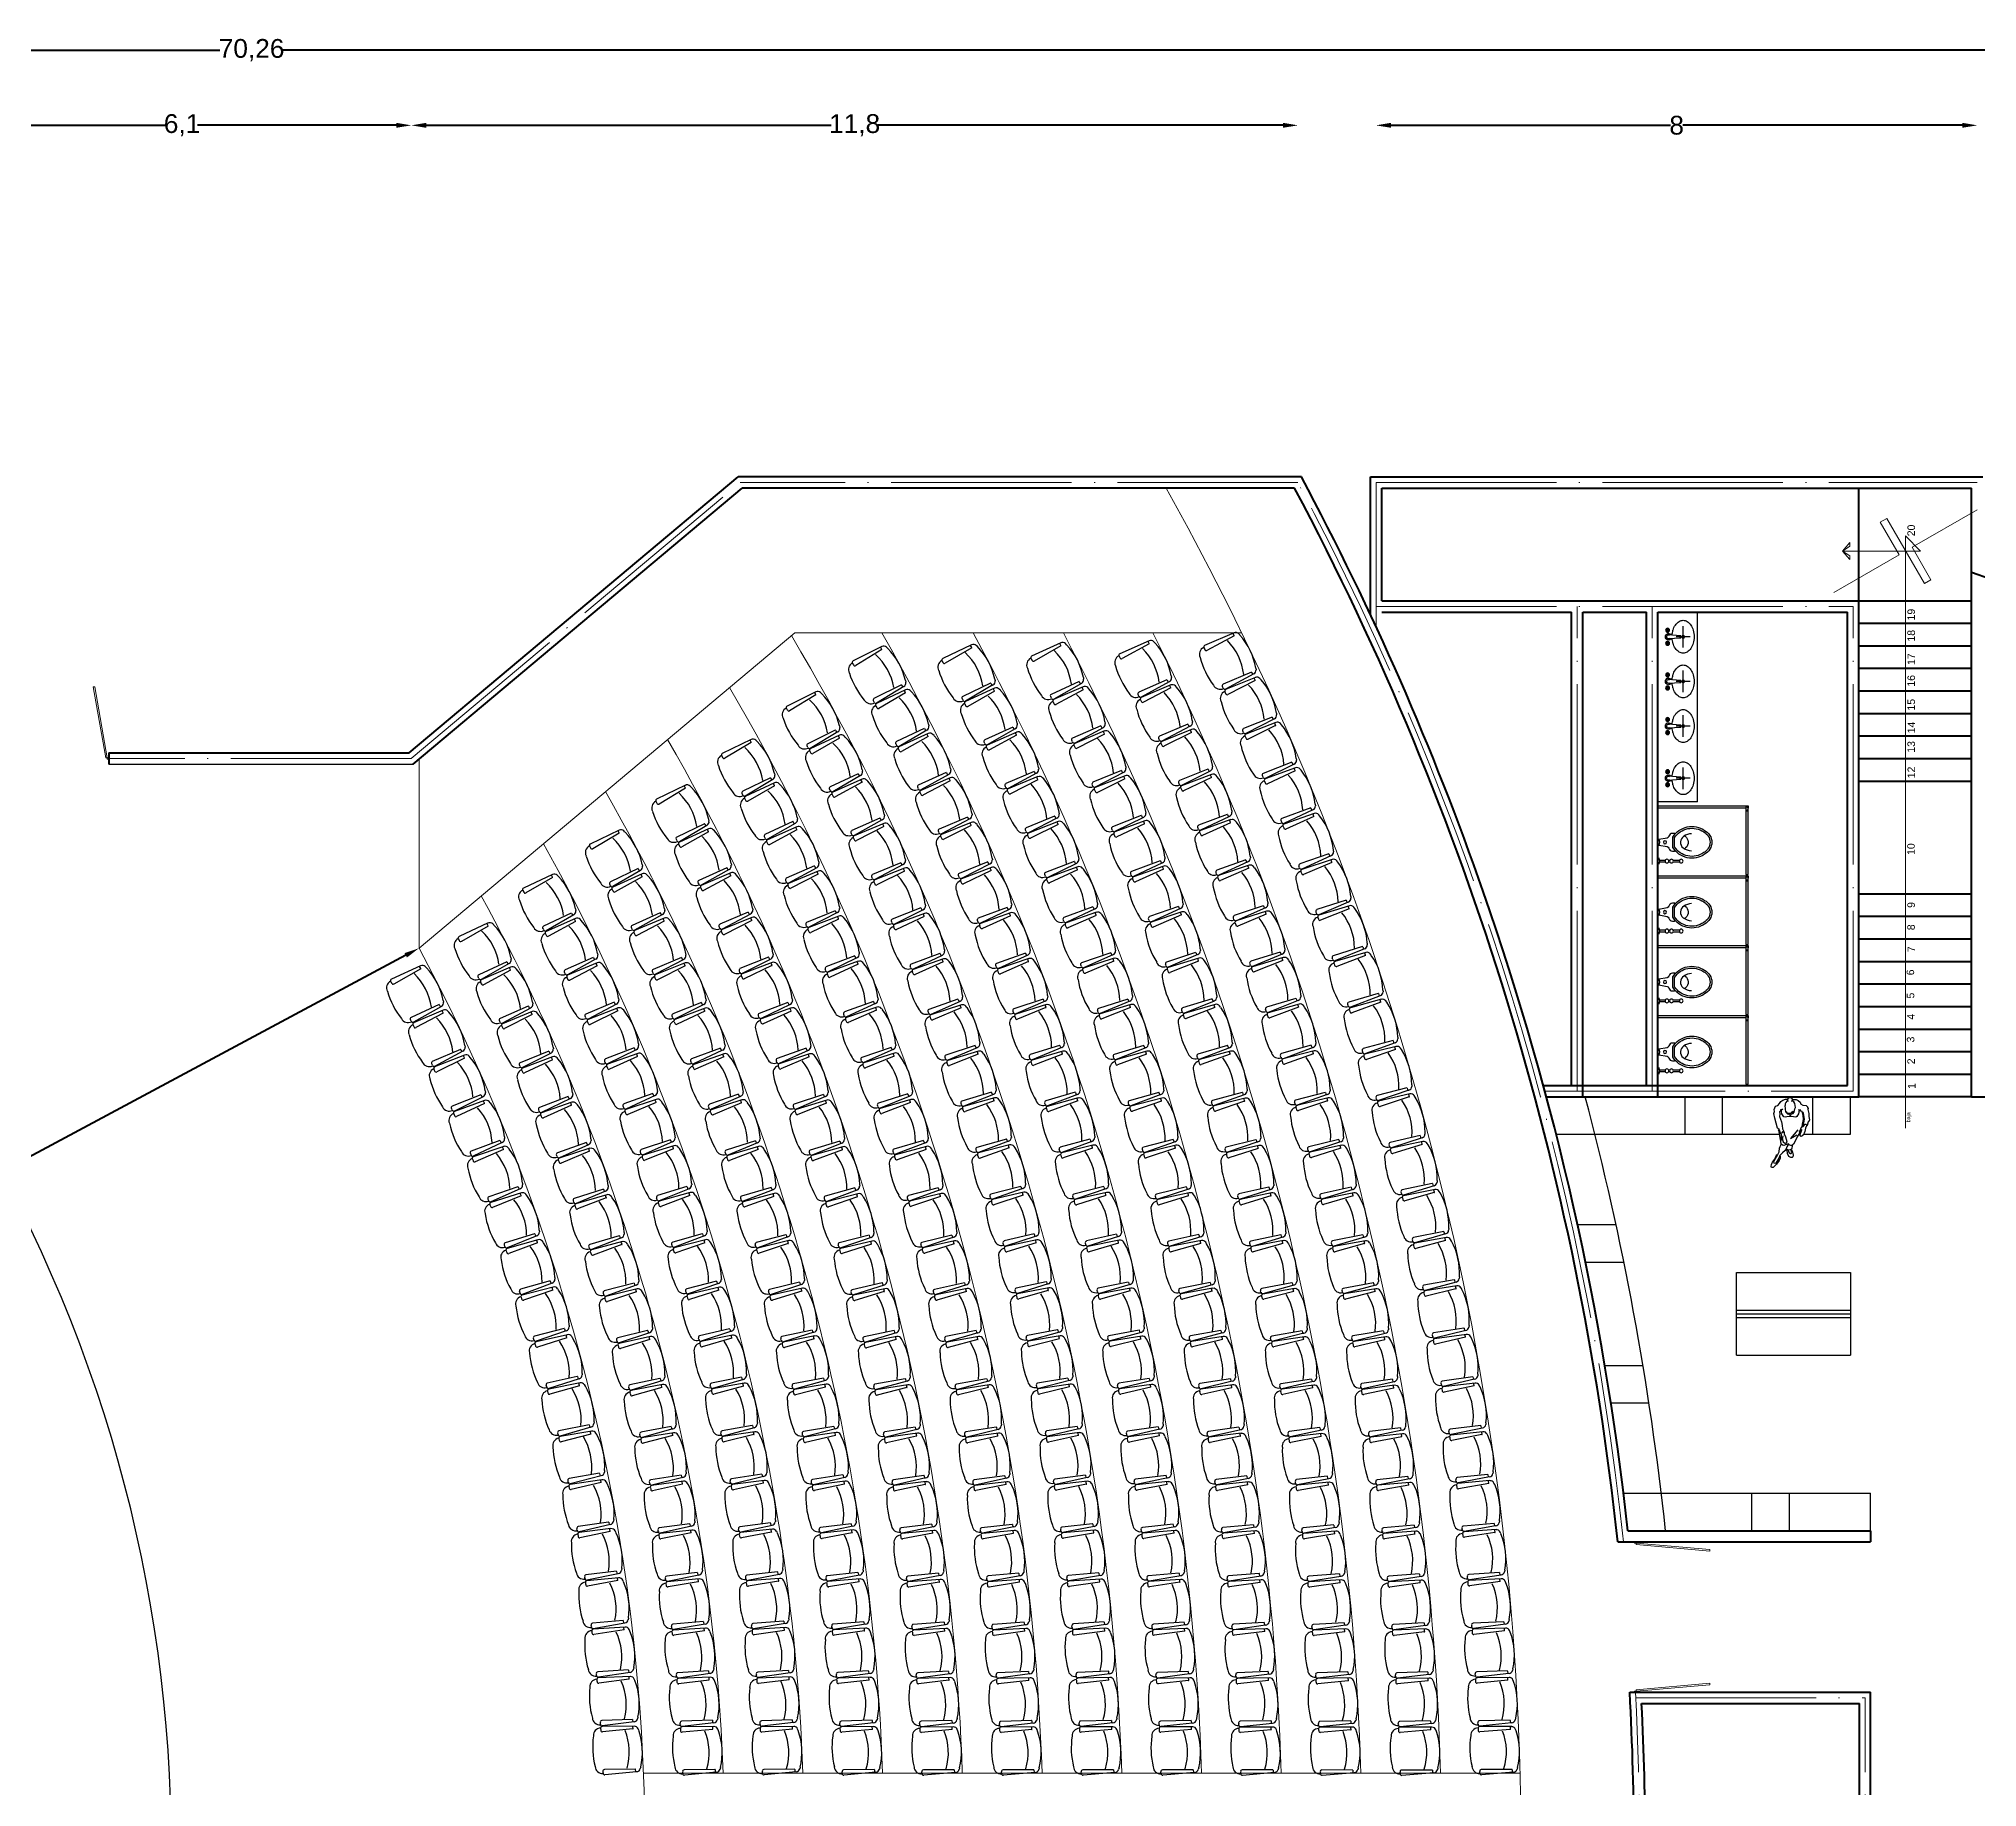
# Model space of a CAD drawing. Header units: millimetres. Extents: x 56 to 645, y 38 to 413.
# Drawn here: x 341 to 537, y 236.1 to 412.8 of the extents above; entities that cross this region are included whole.
import ezdxf

# ---------------------------------------------------------------- set-up
doc = ezdxf.new("R2010")
doc.units = ezdxf.units.MM
doc.linetypes.add('ACAD_ISO04W100', pattern=[30, 24, -3, 0, -3])
for name, color, linetype, lineweight in [('canceleria', 3, 'Continuous', 15), ('cotas', 2, 'Continuous', 5), ('ejes', 1, 'ACAD_ISO04W100', 5), ('muros', 5, 'Continuous', 50), ('piso', 5, 'Continuous', 30), ('ventanas', 4, 'Continuous', 5)]:
    doc.layers.add(name, color=color, linetype=linetype, lineweight=lineweight)
doc.layers.add('muebles', color=6, linetype='Continuous')
doc.styles.get("Standard").update_dxf_attribs({"font": 'arial.ttf'})
doc.dimstyles.new('ISO-25', dxfattribs={"dimtxt": 2.5, "dimasz": 2.5, "dimexe": 1.25, "dimexo": 0.625, "dimtad": 1, "dimtxsty": 'Standard', "dimcen": 2.5, "dimadec": 0, "dimazin": 0, "dimtfac": 1, "dimtmove": 0, "dimatfit": 3, "dimfxl": 1, "dimarcsym": 0})

# ---------------------------------------------------------------- blocks, each defined once
blk = doc.blocks.new('silla audi')
at = {"layer": 'muebles'}
for p, q in [((-0.073, 0.55), (-0.066, 0.571)), ((-0.016, 0.609), (0.411, 0.626)), ((0.001, 0.575), (0.001, 0.606)), ((0.002, 0.573), (0.411, 0.555)), ((0.432, 0.601), (0.432, 0.58)), ((-0.073, 0.061), (-0.067, 0.04)), ((-0.016, 0.002), (0.41, -0.017)), ((0, 0.036), (0, 0)), ((0.001, 0.038), (0.41, 0.055)), ((0.431, 0.009), (0.431, 0.029))]:
    blk.add_line(p, q, dxfattribs=at)
at = {"layer": 'muebles', "extrusion": (0, 0, -1)}
for centre, major_axis, start_param, end_param in [((0.844, 0.304), (-0.952, 0.001), 6.012219, 6.554151), ((-0.013, 0.556), (-0.055, 0.0001), 0.286582, 1.526458), ((0.002, 0.575), (-0.00137, 0), 4.756727, 6.283185), ((0.893, 0.304), (-0.827, 0.001), 5.961717, 6.604653), ((0.411, 0.606), (-0.0211, 0), 1.538871, 3.394933), ((0.411, 0.575), (-0.0211, 0), 2.888252, 4.744314), ((0.431, 0.511), (-0.102, 0), 1.583289, 3.147778), ((-0.601, 0.306), (-1.153, 0.002), 2.954833, 3.328352), ((-0.014, 0.055), (-0.055, 0.0001), 4.756727, 5.996604), ((0.001, 0.036), (-0.00137, 0), 0, 1.526458), ((0.411, 0.034), (-0.0211, 0), 1.538871, 3.394933), ((0.41, 0.004), (-0.0211, 0), 2.888252, 4.744314), ((0.43, 0.099), (-0.102, 0), 3.135407, 4.699897)]:
    blk.add_ellipse(centre, major_axis=major_axis, ratio=0.958333, start_param=start_param, end_param=end_param, dxfattribs=at)
blk = doc.blocks.new('*D102')
at = {"layer": 'cotas', "color": 0, "lineweight": -2}
for p, q in [((1434.888, 830.595), (1424.276, 824.909)), ((1412.709, 818.713), (1423.321, 824.398))]:
    blk.add_line(p, q, dxfattribs=at)
at = {"layer": 'cotas', "color": 0}
blk.add_solid([(1434.872, 830.624), (1434.903, 830.565), (1435.064, 830.689)], dxfattribs=at)
at = {"layer": 'Defpoints', "color": 0}
for p in [(1435.064, 830.689), (1412.709, 818.713)]:
    blk.add_point(p, dxfattribs=at)
at = {"layer": 'cotas', "color": 0, "insert": (1423.798, 824.654), "char_height": 0.25, "attachment_point": 5, "rotation": 28.1789}
blk.add_mtext('R25,36', dxfattribs=at)
blk = doc.blocks.new('wc')
at = {"layer": 'muebles'}
for points in [[(0.016, 0.067), (0.198, 0.067, 0.428763), (0.317, 0.634, 0.605257), (-0.103, 0.634, 0.43184)], [(-0.165, -0.197), (-0.165, -0.184, 0.257907), (-0.29, -0.184), (-0.29, -0.197)], [(0.17, -0.197), (0.17, -0.184, 0.257907), (0.044, -0.184), (0.044, -0.197)]]:
    blk.add_lwpolyline(points, format="xyb", close=True, dxfattribs=at)
for points in [[(0.025, 0.099), (0.189, 0.099, 0.423126), (0.29, 0.617, 0.6118), (-0.076, 0.617, 0.426298), (0.025, 0.099)], [(0.259, 0.398, -0.128695), (0.214, 0.262, -0.502468), (0.007, 0.252, -0.138816), (-0.045, 0.398, -0.138816)], [(0.057, -0.178), (0.031, -0.031, 0.291817), (0, 0, -0.351947), (-0.051, 0.063), (-0.051, 0.098), (-0.037, 0.106)], [(0.221, 0.274, 0.012217), (0.214, 0.286, 0.502468), (0.007, 0.296, 0.023025), (-0.007, 0.274, 0.023025)], [(0.255, 0.11), (0.265, 0.105), (0.265, 0.063, -0.351947), (0.214, 0, 0.291817), (0.183, -0.031), (0.157, -0.178)]]:
    blk.add_lwpolyline(points, format="xyb", dxfattribs=at)
for points in [[(-0.208, 0.072), (-0.208, 0.185), (-0.246, 0.185), (-0.246, 0.072)], [(-0.246, 0.017), (-0.246, -0.008)], [(-0.208, -0.008), (-0.208, 0.017)], [(-0.246, -0.063), (-0.246, -0.169)], [(-0.208, -0.169), (-0.208, -0.063)]]:
    blk.add_lwpolyline(points, dxfattribs=at)
for centre, radius in [((-0.227, 0.218), 0.0334), ((-0.227, 0.045), 0.0334), ((-0.227, -0.035), 0.0334), ((0.107, -0.071), 0.0272)]:
    blk.add_circle(centre, radius, dxfattribs=at)
blk = doc.blocks.new('LAVABOTE')
at = {"layer": 'muebles'}
for p, q in [((-0.526, 1.188), (-0.526, 2.521)), ((-0.526, 2.521), (0, 2.521)), ((-0.336, 2.052), (-0.336, 2.338)), ((0, 1.188), (0, 2.521)), ((-0.428, 2.195), (-0.244, 2.195)), ((-0.304, 2.208), (-0.135, 2.22)), ((-0.304, 2.182), (-0.304, 2.208)), ((-0.135, 2.17), (-0.304, 2.182)), ((-0.291, 2.209), (-0.291, 2.181)), ((-0.15, 2.289), (-0.133, 2.283)), ((-0.133, 2.281), (-0.15, 2.275)), ((-0.133, 2.11), (-0.15, 2.115)), ((-0.15, 2.101), (-0.133, 2.107)), ((-0.132, 2.285), (-0.142, 2.3)), ((-0.142, 2.264), (-0.132, 2.278)), ((-0.142, 2.126), (-0.132, 2.112)), ((-0.132, 2.105), (-0.142, 2.09)), ((-0.129, 2.304), (-0.129, 2.286)), ((-0.129, 2.278), (-0.129, 2.26)), ((-0.129, 2.113), (-0.129, 2.13)), ((-0.129, 2.086), (-0.129, 2.104)), ((-0.127, 2.285), (-0.116, 2.3)), ((-0.116, 2.264), (-0.127, 2.278)), ((-0.116, 2.126), (-0.127, 2.112)), ((-0.127, 2.105), (-0.116, 2.09)), ((-0.108, 2.289), (-0.125, 2.283)), ((-0.125, 2.281), (-0.108, 2.275)), ((-0.125, 2.11), (-0.108, 2.115)), ((-0.108, 2.101), (-0.125, 2.107)), ((-0.428, 1.601), (-0.244, 1.601)), ((-0.336, 1.457), (-0.336, 1.744)), ((-0.304, 1.614), (-0.135, 1.626)), ((-0.304, 1.588), (-0.304, 1.614)), ((-0.135, 1.576), (-0.304, 1.588)), ((-0.291, 1.615), (-0.291, 1.587)), ((-0.15, 1.695), (-0.133, 1.689)), ((-0.133, 1.686), (-0.15, 1.681)), ((-0.132, 1.691), (-0.142, 1.705)), ((-0.142, 1.67), (-0.132, 1.684)), ((-0.129, 1.71), (-0.129, 1.692)), ((-0.129, 1.683), (-0.129, 1.666)), ((-0.127, 1.691), (-0.116, 1.705)), ((-0.116, 1.67), (-0.127, 1.684)), ((-0.108, 1.695), (-0.125, 1.689)), ((-0.125, 1.686), (-0.108, 1.681)), ((-0.526, 0), (-0.526, 1.333)), ((-0.133, 1.515), (-0.15, 1.521)), ((-0.15, 1.507), (-0.133, 1.513)), ((-0.142, 1.532), (-0.132, 1.518)), ((-0.132, 1.51), (-0.142, 1.496)), ((-0.129, 1.518), (-0.129, 1.536)), ((-0.129, 1.492), (-0.129, 1.51)), ((-0.116, 1.532), (-0.127, 1.518)), ((-0.127, 1.51), (-0.116, 1.496)), ((-0.125, 1.515), (-0.108, 1.521)), ((-0.108, 1.507), (-0.125, 1.513)), ((0, 0), (0, 1.333)), ((-0.336, 0.863), (-0.336, 1.15)), ((-0.304, 1.02), (-0.135, 1.032)), ((-0.15, 1.1), (-0.133, 1.095)), ((-0.133, 1.092), (-0.15, 1.087)), ((-0.132, 1.097), (-0.142, 1.111)), ((-0.142, 1.076), (-0.132, 1.09)), ((-0.129, 1.116), (-0.129, 1.098)), ((-0.129, 1.089), (-0.129, 1.072)), ((-0.127, 1.097), (-0.116, 1.111)), ((-0.116, 1.076), (-0.127, 1.09)), ((-0.108, 1.1), (-0.125, 1.095)), ((-0.125, 1.092), (-0.108, 1.087)), ((-0.428, 1.007), (-0.244, 1.007)), ((-0.304, 0.994), (-0.304, 1.02)), ((-0.135, 0.982), (-0.304, 0.994)), ((-0.291, 1.021), (-0.291, 0.993)), ((-0.133, 0.921), (-0.15, 0.927)), ((-0.15, 0.913), (-0.133, 0.919)), ((-0.142, 0.938), (-0.132, 0.923)), ((-0.132, 0.916), (-0.142, 0.902)), ((-0.129, 0.924), (-0.129, 0.942)), ((-0.129, 0.898), (-0.129, 0.915)), ((-0.116, 0.938), (-0.127, 0.923)), ((-0.127, 0.916), (-0.116, 0.902)), ((-0.125, 0.921), (-0.108, 0.927)), ((-0.108, 0.913), (-0.125, 0.919)), ((-0.428, 0.313), (-0.244, 0.313)), ((-0.336, 0.169), (-0.336, 0.456)), ((-0.304, 0.326), (-0.135, 0.338)), ((-0.304, 0.299), (-0.304, 0.326)), ((-0.135, 0.288), (-0.304, 0.299)), ((-0.291, 0.327), (-0.291, 0.299)), ((-0.15, 0.406), (-0.133, 0.401)), ((-0.133, 0.398), (-0.15, 0.393)), ((-0.132, 0.403), (-0.142, 0.417)), ((-0.142, 0.382), (-0.132, 0.396)), ((-0.129, 0.421), (-0.129, 0.404)), ((-0.129, 0.395), (-0.129, 0.378)), ((-0.127, 0.403), (-0.116, 0.417)), ((-0.116, 0.382), (-0.127, 0.396)), ((-0.108, 0.406), (-0.125, 0.401)), ((-0.125, 0.398), (-0.108, 0.393)), ((-0.526, 0), (0, 0)), ((-0.133, 0.227), (-0.15, 0.232)), ((-0.15, 0.219), (-0.133, 0.224)), ((-0.142, 0.243), (-0.132, 0.229)), ((-0.132, 0.222), (-0.142, 0.208)), ((-0.129, 0.23), (-0.129, 0.248)), ((-0.129, 0.204), (-0.129, 0.221)), ((-0.116, 0.243), (-0.127, 0.229)), ((-0.127, 0.222), (-0.116, 0.208)), ((-0.125, 0.227), (-0.108, 0.232)), ((-0.108, 0.219), (-0.125, 0.224))]:
    blk.add_line(p, q, dxfattribs=at)
for centre, radius in [((-0.336, 2.195), 0.0175), ((-0.129, 2.282), 0.0263), ((-0.129, 2.108), 0.0263), ((-0.336, 1.601), 0.0175), ((-0.129, 1.688), 0.0263), ((-0.129, 1.514), 0.0263), ((-0.129, 1.094), 0.0263), ((-0.336, 1.007), 0.0175), ((-0.129, 0.92), 0.0263), ((-0.336, 0.313), 0.0175), ((-0.129, 0.399), 0.0263), ((-0.129, 0.226), 0.0263)]:
    blk.add_circle(centre, radius, dxfattribs=at)
for centre, radius, start, end in [((-0.244, 2.22), 0.234, 146.2034, 164.5036), ((-0.3, 2.257), 0.167, 121.7502, 146.2034), ((-0.336, 2.314), 0.1, 90, 121.7502), ((-0.336, 2.314), 0.1, 58.2498, 90), ((-0.371, 2.257), 0.167, 33.7966, 58.2498), ((-0.427, 2.22), 0.234, 15.4964, 33.7966), ((-0.156, 2.195), 0.326, 164.5036, 180), ((-0.156, 2.195), 0.326, 180, 195.4964), ((-0.244, 2.171), 0.234, 195.4964, 213.7966), ((-0.427, 2.171), 0.234, 326.2034, 344.5036), ((-0.515, 2.195), 0.326, 3.6149, 15.4964), ((-0.515, 2.195), 0.326, 344.5036, 356.3851), ((-0.143, 2.195), 0.0438, 209.795, 150.205), ((-0.143, 2.195), 0.0263, 244.0263, 115.9737), ((-0.129, 2.282), 0.0219, 162, 198), ((-0.129, 2.108), 0.0219, 162, 198), ((-0.129, 2.282), 0.0219, 90, 126), ((-0.129, 2.282), 0.0219, 234, 270), ((-0.129, 2.108), 0.0219, 90, 126), ((-0.129, 2.108), 0.0219, 234, 270), ((-0.129, 2.282), 0.00438, 162, 198), ((-0.129, 2.108), 0.00438, 162, 198), ((-0.129, 2.282), 0.00438, 90, 126), ((-0.129, 2.282), 0.00438, 234, 270), ((-0.129, 2.108), 0.00438, 90, 126), ((-0.129, 2.108), 0.00438, 234, 270), ((-0.129, 2.282), 0.00438, 18, 54), ((-0.129, 2.282), 0.00438, 306, 342), ((-0.129, 2.108), 0.00438, 18, 54), ((-0.129, 2.108), 0.00438, 306, 342), ((-0.129, 2.282), 0.0219, 18, 54), ((-0.129, 2.282), 0.0219, 306, 342), ((-0.129, 2.108), 0.0219, 18, 54), ((-0.129, 2.108), 0.0219, 306, 342), ((-0.3, 2.133), 0.167, 213.7966, 238.2498), ((-0.336, 2.076), 0.1, 238.2498, 270), ((-0.336, 1.72), 0.1, 90, 121.7502), ((-0.336, 2.076), 0.1, 270, 301.7502), ((-0.336, 1.72), 0.1, 58.2498, 90), ((-0.371, 2.133), 0.167, 301.7502, 326.2034), ((-0.156, 1.601), 0.326, 164.5036, 180), ((-0.156, 1.601), 0.326, 180, 195.4964), ((-0.244, 1.625), 0.234, 146.2034, 164.5036), ((-0.3, 1.663), 0.167, 121.7502, 146.2034), ((-0.371, 1.663), 0.167, 33.7966, 58.2498), ((-0.427, 1.625), 0.234, 15.4964, 33.7966), ((-0.515, 1.601), 0.326, 3.6149, 15.4964), ((-0.515, 1.601), 0.326, 344.5036, 356.3851), ((-0.143, 1.601), 0.0438, 209.795, 150.205), ((-0.143, 1.601), 0.0263, 244.0263, 115.9737), ((-0.129, 1.688), 0.0219, 162, 198), ((-0.129, 1.688), 0.0219, 90, 126), ((-0.129, 1.688), 0.0219, 234, 270), ((-0.129, 1.688), 0.00438, 162, 198), ((-0.129, 1.688), 0.00438, 90, 126), ((-0.129, 1.688), 0.00438, 234, 270), ((-0.129, 1.688), 0.00438, 18, 54), ((-0.129, 1.688), 0.00438, 306, 342), ((-0.129, 1.688), 0.0219, 18, 54), ((-0.129, 1.688), 0.0219, 306, 342), ((-0.244, 1.576), 0.234, 195.4964, 213.7966), ((-0.3, 1.539), 0.167, 213.7966, 238.2498), ((-0.336, 1.482), 0.1, 238.2498, 270), ((-0.336, 1.482), 0.1, 270, 301.7502), ((-0.371, 1.539), 0.167, 301.7502, 326.2034), ((-0.427, 1.576), 0.234, 326.2034, 344.5036), ((-0.129, 1.514), 0.0219, 162, 198), ((-0.129, 1.514), 0.0219, 90, 126), ((-0.129, 1.514), 0.0219, 234, 270), ((-0.129, 1.514), 0.00438, 162, 198), ((-0.129, 1.514), 0.00438, 90, 126), ((-0.129, 1.514), 0.00438, 234, 270), ((-0.129, 1.514), 0.00438, 18, 54), ((-0.129, 1.514), 0.00438, 306, 342), ((-0.129, 1.514), 0.0219, 18, 54), ((-0.129, 1.514), 0.0219, 306, 342), ((-0.156, 1.007), 0.326, 164.5036, 180), ((-0.244, 1.031), 0.234, 146.2034, 164.5036), ((-0.3, 1.069), 0.167, 121.7502, 146.2034), ((-0.336, 1.126), 0.1, 90, 121.7502), ((-0.336, 1.126), 0.1, 58.2498, 90), ((-0.371, 1.069), 0.167, 33.7966, 58.2498), ((-0.427, 1.031), 0.234, 15.4964, 33.7966), ((-0.515, 1.007), 0.326, 3.6149, 15.4964), ((-0.143, 1.007), 0.0438, 209.795, 150.205), ((-0.143, 1.007), 0.0263, 244.0263, 115.9737), ((-0.129, 1.094), 0.0219, 162, 198), ((-0.129, 1.094), 0.0219, 90, 126), ((-0.129, 1.094), 0.0219, 234, 270), ((-0.129, 1.094), 0.00438, 162, 198), ((-0.129, 1.094), 0.00438, 90, 126), ((-0.129, 1.094), 0.00438, 234, 270), ((-0.129, 1.094), 0.00438, 18, 54), ((-0.129, 1.094), 0.00438, 306, 342), ((-0.129, 1.094), 0.0219, 18, 54), ((-0.129, 1.094), 0.0219, 306, 342), ((-0.156, 1.007), 0.326, 180, 195.4964), ((-0.244, 0.982), 0.234, 195.4964, 213.7966), ((-0.3, 0.945), 0.167, 213.7966, 238.2498), ((-0.336, 0.888), 0.1, 238.2498, 270), ((-0.336, 0.888), 0.1, 270, 301.7502), ((-0.371, 0.945), 0.167, 301.7502, 326.2034), ((-0.427, 0.982), 0.234, 326.2034, 344.5036), ((-0.515, 1.007), 0.326, 344.5036, 356.3851), ((-0.129, 0.92), 0.0219, 162, 198), ((-0.129, 0.92), 0.0219, 90, 126), ((-0.129, 0.92), 0.0219, 234, 270), ((-0.129, 0.92), 0.00438, 162, 198), ((-0.129, 0.92), 0.00438, 90, 126), ((-0.129, 0.92), 0.00438, 234, 270), ((-0.129, 0.92), 0.00438, 18, 54), ((-0.129, 0.92), 0.00438, 306, 342), ((-0.129, 0.92), 0.0219, 18, 54), ((-0.129, 0.92), 0.0219, 306, 342), ((-0.3, 0.375), 0.167, 121.7502, 146.2034), ((-0.336, 0.431), 0.1, 90, 121.7502), ((-0.336, 0.431), 0.1, 58.2498, 90), ((-0.371, 0.375), 0.167, 33.7966, 58.2498), ((-0.156, 0.313), 0.326, 164.5036, 180), ((-0.156, 0.313), 0.326, 180, 195.4964), ((-0.244, 0.337), 0.234, 146.2034, 164.5036), ((-0.427, 0.337), 0.234, 15.4964, 33.7966), ((-0.515, 0.313), 0.326, 3.6149, 15.4964), ((-0.515, 0.313), 0.326, 344.5036, 356.3851), ((-0.143, 0.313), 0.0438, 209.795, 150.205), ((-0.143, 0.313), 0.0263, 244.0263, 115.9737), ((-0.129, 0.399), 0.0219, 162, 198), ((-0.129, 0.399), 0.0219, 90, 126), ((-0.129, 0.399), 0.0219, 234, 270), ((-0.129, 0.399), 0.00438, 162, 198), ((-0.129, 0.399), 0.00438, 90, 126), ((-0.129, 0.399), 0.00438, 234, 270), ((-0.129, 0.399), 0.00438, 18, 54), ((-0.129, 0.399), 0.00438, 306, 342), ((-0.129, 0.399), 0.0219, 18, 54), ((-0.129, 0.399), 0.0219, 306, 342), ((-0.244, 0.288), 0.234, 195.4964, 213.7966), ((-0.3, 0.251), 0.167, 213.7966, 238.2498), ((-0.336, 0.194), 0.1, 238.2498, 270), ((-0.336, 0.194), 0.1, 270, 301.7502), ((-0.371, 0.251), 0.167, 301.7502, 326.2034), ((-0.427, 0.288), 0.234, 326.2034, 344.5036), ((-0.129, 0.226), 0.0219, 162, 198), ((-0.129, 0.226), 0.0219, 90, 126), ((-0.129, 0.226), 0.0219, 234, 270), ((-0.129, 0.226), 0.00438, 162, 198), ((-0.129, 0.226), 0.00438, 90, 126), ((-0.129, 0.226), 0.00438, 234, 270), ((-0.129, 0.226), 0.00438, 18, 54), ((-0.129, 0.226), 0.00438, 306, 342), ((-0.129, 0.226), 0.0219, 18, 54), ((-0.129, 0.226), 0.0219, 306, 342)]:
    blk.add_arc(centre, radius, start, end, dxfattribs=at)
blk = doc.blocks.new('A$C7EBD7B44')
at = {"color": 0, "linetype": 'ByBlock'}
for p, q in [((0.204, 0.288), (0.212, 0.265)), ((0.365, 0.474), (0.357, 0.464)), ((0.357, 0.464), (0.358, 0.446)), ((0.358, 0.446), (0.367, 0.433)), ((0.215, 0.242), (0.21, 0.219)), ((0.463, 0.168), (0.455, 0.16)), ((0.455, 0.16), (0.455, 0.15)), ((0.455, 0.15), (0.465, 0.141)), ((0.465, 0.141), (0.475, 0.139)), ((0.527, 0.157), (0.506, 0.159)), ((0.54, 0.152), (0.527, 0.157)), ((0.553, 0.154), (0.54, 0.152)), ((0.566, 0.154), (0.553, 0.154))]:
    blk.add_line(p, q, dxfattribs=at)
blk.add_lwpolyline([(0.234, 0.258), (0.224, 0.265), (0.213, 0.27), (0.208, 0.291), (0.191, 0.306), (0.147, 0.316), (0.128, 0.322), (0.105, 0.319), (0.077, 0.317), (0.056, 0.303), (0.046, 0.288), (0.044, 0.271), (0.041, 0.283), (0.025, 0.286), (0.011, 0.278), (0, 0.258), (0, 0.24), (0.005, 0.227), (0.02, 0.219), (0.039, 0.217), (0.047, 0.227), (0.047, 0.211), (0.061, 0.195), (0.079, 0.185), (0.097, 0.185), (0.111, 0.18), (0.137, 0.185), (0.157, 0.186), (0.183, 0.191), (0.198, 0.199), (0.213, 0.216), (0.216, 0.237), (0.223, 0.241), (0.234, 0.253)], close=True, dxfattribs=at)
for points in [[(0.021, 0.288), (0.025, 0.332), (0.038, 0.361), (0.057, 0.386), (0.074, 0.391), (0.08, 0.391), (0.097, 0.42), (0.103, 0.464), (0.121, 0.484), (0.128, 0.484), (0.142, 0.491), (0.157, 0.487), (0.209, 0.5), (0.25, 0.5), (0.293, 0.509), (0.318, 0.5), (0.321, 0.491), (0.367, 0.481), (0.375, 0.469), (0.403, 0.456), (0.447, 0.45), (0.502, 0.425), (0.499, 0.419), (0.509, 0.412), (0.511, 0.404), (0.516, 0.394), (0.509, 0.389), (0.502, 0.389), (0.501, 0.383), (0.427, 0.409), (0.422, 0.404), (0.457, 0.379), (0.448, 0.376), (0.414, 0.396), (0.39, 0.406), (0.383, 0.425), (0.373, 0.433), (0.37, 0.427), (0.311, 0.44), (0.285, 0.443), (0.211, 0.43), (0.195, 0.424), (0.193, 0.412), (0.183, 0.415), (0.177, 0.391), (0.165, 0.394), (0.165, 0.374), (0.159, 0.363)], [(0.167, 0.371), (0.216, 0.363), (0.25, 0.343), (0.26, 0.327), (0.254, 0.299), (0.249, 0.253), (0.254, 0.209), (0.259, 0.186), (0.252, 0.167), (0.242, 0.159), (0.214, 0.144), (0.187, 0.139), (0.165, 0.136)], [(0.188, 0.198), (0.201, 0.209), (0.205, 0.231), (0.206, 0.258), (0.191, 0.281), (0.177, 0.286), (0.183, 0.288), (0.187, 0.299), (0.177, 0.307)], [(0.195, 0.414), (0.236, 0.42), (0.291, 0.424), (0.35, 0.412), (0.385, 0.409)], [(0.462, 0.383), (0.522, 0.348), (0.578, 0.321), (0.619, 0.296), (0.638, 0.271), (0.628, 0.242), (0.614, 0.231), (0.628, 0.193), (0.637, 0.168), (0.632, 0.149), (0.617, 0.132), (0.576, 0.128), (0.532, 0.121), (0.448, 0.108), (0.427, 0.098)], [(0.427, 0.355), (0.542, 0.258), (0.493, 0.34)], [(0.679, 0.206), (0.691, 0.221), (0.691, 0.235), (0.687, 0.26), (0.671, 0.278), (0.643, 0.283), (0.633, 0.281)], [(0.694, 0.227), (0.718, 0.232), (0.736, 0.244), (0.743, 0.255), (0.743, 0.268), (0.727, 0.275), (0.699, 0.268), (0.686, 0.263)], [(0.687, 0.27), (0.725, 0.283), (0.763, 0.291), (0.786, 0.289), (0.797, 0.28), (0.795, 0.263), (0.781, 0.235), (0.743, 0.216), (0.694, 0.213)], [(0.149, 0.152), (0.159, 0.144), (0.162, 0.126), (0.173, 0.126), (0.188, 0.111), (0.214, 0.114), (0.25, 0.111), (0.319, 0.136), (0.367, 0.147), (0.412, 0.15), (0.46, 0.175), (0.478, 0.173), (0.522, 0.19), (0.584, 0.208), (0.592, 0.203), (0.601, 0.203), (0.602, 0.195), (0.612, 0.19), (0.601, 0.177), (0.606, 0.17), (0.566, 0.154), (0.563, 0.144), (0.53, 0.136), (0.502, 0.136), (0.488, 0.139), (0.478, 0.134), (0.466, 0.124), (0.422, 0.106), (0.404, 0.083), (0.339, 0.065), (0.27, 0.049), (0.211, 0.038), (0.182, 0.046), (0.155, 0.039), (0.113, 0.056), (0.105, 0.087), (0.077, 0.11), (0.051, 0.128), (0.033, 0.154), (0.02, 0.191), (0.02, 0.214)], [(0.617, 0.229), (0.632, 0.222), (0.655, 0.209), (0.678, 0.199), (0.7, 0.185), (0.732, 0.149), (0.769, 0.116), (0.805, 0.103), (0.869, 0.064), (0.876, 0.049), (0.869, 0.039), (0.851, 0.038), (0.815, 0.054), (0.786, 0.072), (0.754, 0.088), (0.718, 0.105), (0.671, 0.11), (0.648, 0.118), (0.62, 0.132)], [(0.776, 0.118), (0.802, 0.119), (0.833, 0.108), (0.864, 0.083), (0.885, 0.07), (0.912, 0.046), (0.926, 0.025), (0.928, 0.003), (0.915, 0), (0.89, 0.005), (0.859, 0.02), (0.838, 0.031), (0.815, 0.047), (0.774, 0.069), (0.759, 0.075), (0.753, 0.087)]]:
    blk.add_lwpolyline(points, dxfattribs=at)
blk = doc.blocks.new('A$C05B0479D')
at = {"rotation": 270}
blk.add_blockref('A$C7EBD7B44', (0, 0.928), dxfattribs=at)
blk = doc.blocks.new('*D67')
at = {"layer": 'cotas', "color": 0, "lineweight": -2}
for p, q in [((1397.905, 842.638), (1432.415, 842.638)), ((1467.767, 842.638), (1433.256, 842.638))]:
    blk.add_line(p, q, dxfattribs=at)
at = {"layer": 'cotas', "color": 0}
for points in [[(1397.905, 842.671), (1397.905, 842.605), (1397.705, 842.638)], [(1467.767, 842.671), (1467.767, 842.605), (1467.967, 842.638)]]:
    blk.add_solid(points, dxfattribs=at)
at = {"layer": 'Defpoints', "color": 0}
for p in [(1397.705, 842.638), (1467.967, 842.638), (1467.967, 842.638)]:
    blk.add_point(p, dxfattribs=at)
at = {"layer": 'cotas', "color": 0, "insert": (1432.836, 842.638), "char_height": 0.25, "attachment_point": 5}
blk.add_mtext('70,26', dxfattribs=at)
blk = doc.blocks.new('*D75')
at = {"layer": 'cotas', "color": 0, "lineweight": -2}
for p, q in [((1429.061, 841.638), (1431.707, 841.638)), ((1434.761, 841.638), (1432.115, 841.638))]:
    blk.add_line(p, q, dxfattribs=at)
at = {"layer": 'cotas', "color": 0}
for points in [[(1429.061, 841.671), (1429.061, 841.605), (1428.861, 841.638)], [(1434.761, 841.671), (1434.761, 841.605), (1434.961, 841.638)]]:
    blk.add_solid(points, dxfattribs=at)
at = {"layer": 'Defpoints', "color": 0}
for p in [(1428.861, 841.638), (1434.961, 841.638), (1434.961, 841.638)]:
    blk.add_point(p, dxfattribs=at)
at = {"layer": 'cotas', "color": 0, "insert": (1431.911, 841.638), "char_height": 0.25, "attachment_point": 5}
blk.add_mtext('6,1', dxfattribs=at)
blk = doc.blocks.new('*D76')
at = {"layer": 'cotas', "color": 0, "lineweight": -2}
for p, q in [((1435.161, 841.638), (1440.547, 841.638)), ((1446.559, 841.638), (1441.173, 841.638))]:
    blk.add_line(p, q, dxfattribs=at)
at = {"layer": 'cotas', "color": 0}
for points in [[(1435.161, 841.671), (1435.161, 841.605), (1434.961, 841.638)], [(1446.559, 841.671), (1446.559, 841.605), (1446.759, 841.638)]]:
    blk.add_solid(points, dxfattribs=at)
at = {"layer": 'Defpoints', "color": 0}
for p in [(1434.961, 841.638), (1446.759, 841.638), (1446.759, 841.638)]:
    blk.add_point(p, dxfattribs=at)
at = {"layer": 'cotas', "color": 0, "insert": (1440.86, 841.638), "char_height": 0.25, "attachment_point": 5}
blk.add_mtext('11,8', dxfattribs=at)
blk = doc.blocks.new('*D78')
at = {"layer": 'cotas', "color": 0, "lineweight": -2}
for p, q in [((1447.998, 841.638), (1451.715, 841.638)), ((1455.598, 841.638), (1451.88, 841.638))]:
    blk.add_line(p, q, dxfattribs=at)
at = {"layer": 'cotas', "color": 0}
for points in [[(1447.998, 841.671), (1447.998, 841.605), (1447.798, 841.638)], [(1455.598, 841.671), (1455.598, 841.605), (1455.798, 841.638)]]:
    blk.add_solid(points, dxfattribs=at)
at = {"layer": 'Defpoints', "color": 0}
for p in [(1447.798, 841.638), (1447.798, 841.638), (1455.798, 841.638)]:
    blk.add_point(p, dxfattribs=at)
at = {"layer": 'cotas', "color": 0, "insert": (1451.798, 841.638), "char_height": 0.25, "attachment_point": 5}
blk.add_mtext('8', dxfattribs=at)
blk = doc.blocks.new('auditorio')
at = {"layer": 'canceleria'}
for p, q in [((57.939, 29.15), (57.939, 29.135)), ((57.959, 29.135), (57.959, 29.15)), ((57.939, 29.135), (57.959, 29.135)), ((57.939, 27.165), (57.959, 27.165)), ((57.939, 27.15), (57.939, 27.165)), ((57.959, 27.165), (57.959, 27.15))]:
    blk.add_line(p, q, dxfattribs=at)
for points in [[(37.616, 39.585), (37.596, 39.582), (37.429, 40.527), (37.449, 40.53), (37.616, 39.585)], [(37.636, 39.585), (37.616, 39.585), (37.616, 39.565), (37.636, 39.565)], [(57.957, 29.115), (58.938, 29.029), (58.94, 29.049), (57.959, 29.135), (57.957, 29.115)], [(57.957, 27.185), (58.938, 27.271), (58.94, 27.251), (57.959, 27.165), (57.957, 27.185)]]:
    blk.add_lwpolyline(points, dxfattribs=at)
at = {"layer": 'cotas'}
for points in [[(60.591, 41.786), (61.457, 42.286), (61.207, 42.719), (61.294, 42.769), (61.794, 41.903), (61.881, 41.953), (61.631, 42.386), (62.497, 42.886)], [(60.703, 42.336), (60.8, 42.221), (60.8, 42.271), (60.703, 42.336), (60.8, 42.401), (60.8, 42.451), (60.703, 42.336), (61.744, 42.336)], [(61.544, 34.656), (61.544, 42.536), (61.744, 42.336)]]:
    blk.add_lwpolyline(points, dxfattribs=at)
at = {"layer": 'ejes', "ltscale": 0.1}
for p, q in [((41.66, 39.575), (46.036, 43.247)), ((53.459, 43.247), (46.036, 43.247)), ((54.498, 43.247), (62.498, 43.247)), ((54.498, 41.329), (54.498, 43.247)), ((54.498, 41.597), (60.848, 41.597)), ((57.173, 35.15), (57.173, 41.597)), ((58.173, 35.15), (58.173, 41.597)), ((60.848, 35.15), (60.848, 41.597)), ((41.66, 39.575), (37.636, 39.575)), ((56.744, 35.15), (60.848, 35.15)), ((57.953, 27.075), (61.004, 27.075)), ((57.953, 27.075), (61.004, 27.075)), ((61.004, 23.075), (61.004, 27.075)), ((61.004, 23.075), (61.004, 27.075))]:
    blk.add_line(p, q, dxfattribs=at)
for start, end in [(6.0607, 28.0878), (357.0296, 3.0818)]:
    blk.add_arc((19.409, 25.075), 38.596, start, end, dxfattribs=at)
at = {"layer": 'muebles'}
for p, q in [((58.61, 34.575), (58.61, 35.075)), ((59.11, 34.575), (59.11, 35.075)), ((60.31, 34.575), (60.31, 35.075)), ((60.81, 34.575), (60.81, 35.075)), ((56.894, 34.575), (59.868, 34.575)), ((60.123, 34.575), (60.143, 34.575)), ((60.187, 34.575), (60.81, 34.575)), ((57.178, 33.375), (57.69, 33.375)), ((57.285, 32.875), (57.795, 32.875)), ((59.293, 32.735), (60.81, 32.735)), ((59.293, 31.635), (59.293, 32.735)), ((60.81, 32.735), (60.81, 31.635)), ((59.293, 32.235), (60.81, 32.235)), ((59.293, 32.185), (60.81, 32.185)), ((59.293, 32.135), (60.81, 32.135)), ((57.542, 31.5), (58.049, 31.5)), ((59.293, 31.635), (60.81, 31.635)), ((57.623, 31), (58.129, 31)), ((57.79, 29.8), (61.079, 29.8)), ((59.493, 29.8), (59.493, 29.3)), ((59.993, 29.8), (59.993, 29.3)), ((61.079, 29.3), (61.079, 29.8))]:
    blk.add_line(p, q, dxfattribs=at)
for points in [[(58.248, 38.945), (59.448, 38.945), (59.448, 38.915), (59.443, 38.915)], [(59.423, 38.915), (58.248, 38.915), (58.248, 38.945)], [(59.423, 38.9), (59.418, 38.9), (59.418, 38.03), (59.448, 38.03), (59.448, 38.9), (59.443, 38.9)], [(59.423, 38.94), (59.443, 38.94), (59.443, 38.875), (59.423, 38.875), (59.423, 38.94)], [(58.248, 38.015), (59.448, 38.015), (59.448, 37.985), (59.443, 37.985)], [(59.423, 37.985), (58.248, 37.985), (58.248, 38.015)], [(59.423, 37.97), (59.418, 37.97), (59.418, 37.1), (59.448, 37.1), (59.448, 37.97), (59.443, 37.97)], [(59.423, 38.01), (59.443, 38.01), (59.443, 37.945), (59.423, 37.945), (59.423, 38.01)], [(58.248, 37.085), (59.448, 37.085), (59.448, 37.055), (59.443, 37.055)], [(59.423, 37.055), (58.248, 37.055), (58.248, 37.085)], [(59.423, 37.04), (59.418, 37.04), (59.418, 36.17), (59.448, 36.17), (59.448, 37.04), (59.443, 37.04)], [(59.423, 37.08), (59.443, 37.08), (59.443, 37.015), (59.423, 37.015), (59.423, 37.08)], [(58.248, 36.155), (59.448, 36.155), (59.448, 36.125), (59.443, 36.125)], [(59.423, 36.125), (58.248, 36.125), (58.248, 36.155)], [(59.423, 36.11), (59.418, 36.11), (59.418, 35.24), (59.448, 35.24), (59.448, 36.11), (59.443, 36.11)], [(59.423, 36.15), (59.443, 36.15), (59.443, 36.085), (59.423, 36.085), (59.423, 36.15)]]:
    blk.add_lwpolyline(points, dxfattribs=at)
for centre in [(59.433, 38.93), (59.433, 38.885), (59.433, 38), (59.433, 37.955), (59.433, 37.07), (59.433, 37.025), (59.433, 36.14), (59.433, 36.095)]:
    blk.add_circle(centre, 0.005, dxfattribs=at)
blk.add_arc((19.409, 25.075), 39.171, 6.192, 14.7909, dxfattribs=at)
at = {"layer": 'muros'}
for p, q in [((41.633, 39.65), (46.009, 43.322)), ((41.688, 39.5), (46.063, 43.172)), ((53.504, 43.322), (46.009, 43.322)), ((53.414, 43.172), (46.063, 43.172)), ((54.423, 43.322), (62.573, 43.322)), ((54.423, 41.49), (54.423, 43.322)), ((54.573, 43.172), (62.423, 43.172)), ((54.573, 41.672), (54.573, 43.172)), ((60.923, 41.675), (60.923, 43.172)), ((62.423, 35.075), (62.423, 43.172)), ((54.573, 41.672), (60.923, 41.672)), ((60.923, 41.675), (62.423, 41.675)), ((60.923, 35.075), (60.923, 41.672)), ((54.573, 41.522), (57.098, 41.522)), ((57.098, 35.225), (57.098, 41.522)), ((57.248, 35.075), (57.248, 41.522)), ((57.248, 41.522), (58.098, 41.522)), ((58.098, 35.225), (58.098, 41.522)), ((58.248, 35.075), (58.248, 41.522)), ((58.248, 41.522), (60.773, 41.522)), ((60.773, 35.225), (60.773, 41.522)), ((60.923, 41.375), (62.423, 41.375)), ((60.923, 41.075), (62.423, 41.075)), ((60.923, 39.575), (60.923, 41.075)), ((60.923, 40.775), (62.423, 40.775)), ((60.923, 40.475), (62.423, 40.475)), ((60.923, 40.175), (62.423, 40.175)), ((60.923, 39.875), (62.423, 39.875)), ((37.636, 39.65), (41.633, 39.65)), ((37.636, 39.65), (37.636, 39.5)), ((60.923, 39.575), (62.423, 39.575)), ((60.923, 39.575), (60.923, 39.575)), ((60.923, 39.575), (60.923, 39.575)), ((60.923, 39.275), (62.423, 39.275)), ((60.923, 37.775), (62.423, 37.775)), ((60.923, 37.475), (62.423, 37.475)), ((60.923, 37.175), (62.423, 37.175)), ((60.923, 36.875), (62.423, 36.875)), ((60.923, 36.575), (62.423, 36.575)), ((60.923, 36.275), (62.423, 36.275)), ((60.923, 35.975), (62.423, 35.975)), ((60.923, 35.675), (62.423, 35.675)), ((60.923, 35.375), (62.423, 35.375)), ((56.724, 35.225), (60.773, 35.225)), ((56.764, 35.075), (60.923, 35.075)), ((62.423, 35.075), (60.923, 35.075)), ((62.423, 35.075), (63.428, 35.075)), ((57.713, 29.15), (57.864, 29.15)), ((57.713, 29.15), (61.079, 29.15)), ((57.848, 29.3), (61.079, 29.3)), ((61.079, 29.3), (61.079, 29.15)), ((57.874, 27.15), (61.079, 27.15)), ((57.874, 27.15), (61.079, 27.15)), ((61.079, 23), (61.079, 27.15)), ((61.079, 23), (61.079, 27.15)), ((58.032, 27), (60.929, 27)), ((58.032, 27), (60.929, 27)), ((60.929, 23), (60.929, 27)), ((60.929, 23), (60.929, 27))]:
    blk.add_line(p, q, dxfattribs=at)
for centre, radius, start, end in [((19.409, 25.075), 38.521, 6.0725, 28.0209), ((19.409, 25.075), 38.671, 19.2213, 28.1544), ((56.666, 25.075), 17.925, 17.3259, 71.2687), ((19.409, 25.075), 38.671, 6.2724, 19.2213), ((19.409, 25.075), 38.521, 356.9121, 3.0879), ((19.409, 25.075), 38.671, 357.1467, 2.8533)]:
    blk.add_arc(centre, radius, start, end, dxfattribs=at)
at = {"layer": 'piso'}
blk.add_line((37.636, 39.5), (41.688, 39.5), dxfattribs=at)
blk.add_arc((19.409, 25.075), 19.061, 328.356, 31.644, dxfattribs=at)
at = {"layer": 'ventanas'}
for p, q in [((41.764, 37.051), (46.764, 41.247)), ((52.711, 41.247), (46.764, 41.247)), ((41.764, 37.051), (41.764, 39.564)), ((56.416, 26.075), (44.75, 26.075))]:
    blk.add_line(p, q, dxfattribs=at)
for radius, start, end in [(37.021, 330.6033, 29.2636), (31.721, 1.8066, 30.5735), (32.781, 1.7481, 29.5598), (33.841, 1.6934, 28.547), (34.901, 1.6419, 27.6045), (35.961, 1.5935, 26.7249), (30.661, 1.869, 30.2444), (29.601, 1.936, 29.8915), (28.541, 2.0079, 29.5119), (27.481, 2.0854, 29.1025), (26.421, 2.1691, 28.6596), (25.361, 331.8211, 28.1789)]:
    blk.add_arc((19.409, 25.075), radius, start, end, dxfattribs=at)
at = {"layer": 'muebles', "xscale": -1}
for p, rotation in [((52.858, 40.691), 25.62313989952108), ((48.202, 40.523), 28.87313989952479), ((49.388, 40.544), 27.93563989952468), ((50.566, 40.565), 27.06063989952991), ((51.734, 40.588), 26.24813989952638), ((47.322, 39.92), 28.68313989952451), ((48.506, 39.942), 27.72313989952725), ((49.683, 39.959), 26.82313989952455), ((50.852, 39.976), 25.98313989952376), ((52.012, 39.996), 25.20313989952081), ((53.131, 40.093), 24.60313989952592), ((49.966, 39.369), 25.71063989952417), ((51.126, 39.382), 24.9056398995249), ((52.278, 39.399), 24.15813989952332), ((53.393, 39.49), 23.58313989952435), ((46.458, 39.286), 28.41313989952322), ((47.624, 39.338), 27.49313989952606), ((48.798, 39.355), 26.57313989952419), ((53.644, 38.883), 22.56313989952678), ((45.582, 38.674), 28.17313989952124), ((46.757, 38.702), 27.18313989952076), ((47.914, 38.748), 26.30313989952634), ((49.079, 38.762), 25.42313989952777), ((50.238, 38.773), 24.59813989953075), ((51.39, 38.783), 23.82813989952483), ((52.534, 38.797), 23.11313989952278), ((45.878, 38.089), 26.89813989952592), ((47.043, 38.112), 25.95313989952612), ((48.192, 38.154), 25.11313989952422), ((49.348, 38.164), 24.27313989953142), ((50.498, 38.171), 23.4856398995279), ((51.642, 38.179), 22.7506398995278), ((52.779, 38.191), 22.06813989952465), ((53.884, 38.271), 21.54313989953041), ((44.698, 38.077), 27.94813989952257), ((48.457, 37.553), 23.9231398995213), ((49.604, 37.56), 23.12313989952349), ((50.746, 37.565), 22.37313989952561), ((51.883, 37.571), 21.67313989952207), ((53.012, 37.58), 21.02313989952996), ((54.114, 37.656), 20.52313989952732), ((43.809, 37.486), 27.72313989952725), ((44.991, 37.489), 26.62313989951933), ((46.161, 37.497), 25.62313989952108), ((47.317, 37.516), 24.72313989952374), ((54.332, 37.036), 19.50313989952487), ((42.949, 36.838), 27.34063989952606), ((44.101, 36.895), 26.34313989952964), ((45.272, 36.894), 25.29813989952023), ((46.431, 36.898), 24.34813989952736), ((47.577, 36.914), 23.49313989952495), ((48.71, 36.947), 22.73313989952525), ((49.849, 36.952), 21.97313989952571), ((50.983, 36.955), 21.26063989952228), ((52.112, 36.958), 20.5956398995264), ((53.235, 36.965), 19.97813989952527), ((44.378, 36.297), 24.96313989952779), ((45.538, 36.292), 23.97313989952946), ((46.687, 36.294), 23.07313989952668), ((47.825, 36.307), 22.26313989952209), ((48.95, 36.336), 21.54313989953041), ((50.081, 36.338), 20.82313989952785), ((51.208, 36.339), 20.14813989952622), ((52.329, 36.341), 19.51813989952441), ((53.446, 36.346), 18.9331398995249), ((54.54, 36.412), 18.48313989952586), ((42.049, 36.268), 27.12313989952292), ((43.235, 36.246), 25.90813989952343), ((54.736, 35.785), 17.46313989952502), ((42.334, 35.671), 25.62313989952108), ((43.507, 35.647), 24.47563989952871), ((44.641, 35.692), 23.58313989952435), ((45.79, 35.685), 22.64813989952565), ((46.93, 35.684), 21.79813989952776), ((48.059, 35.694), 21.0331398995285), ((49.178, 35.72), 20.35313989951973), ((50.301, 35.721), 19.67313989951927), ((51.42, 35.72), 19.03563989952473), ((52.535, 35.72), 18.4406398995289), ((53.646, 35.723), 17.88813989952612), ((42.603, 35.067), 24.12313989952892), ((43.764, 35.041), 23.04313989952608), ((44.89, 35.082), 22.20313989952594), ((46.029, 35.072), 21.32313989952513), ((47.159, 35.069), 20.52313989952732), ((48.281, 35.077), 19.8031398995294), ((49.393, 35.099), 19.16313989952257), ((50.509, 35.098), 18.52313989952916), ((51.621, 35.096), 17.92313989952443), ((52.73, 35.095), 17.36313989952908), ((53.835, 35.097), 16.84313989952799), ((54.921, 35.155), 16.44313989952809), ((42.857, 34.457), 22.62313989952757), ((45.123, 34.465), 20.82313989952785), ((46.253, 34.454), 19.99813989952356), ((47.375, 34.449), 19.24813989952624), ((48.489, 34.455), 18.57313989952246), ((49.594, 34.475), 17.97313989952932), ((50.703, 34.472), 17.37313989952267), ((51.81, 34.469), 16.8106398995291), ((52.912, 34.467), 16.28563989952542), ((54.012, 34.468), 15.79813989952082), ((55.095, 34.521), 15.4231398995222), ((44.006, 34.429), 21.61063989952506), ((43.095, 33.84), 21.12313989952566), ((44.232, 33.811), 20.17813989953106), ((45.342, 33.843), 19.44313989952968), ((46.462, 33.831), 18.67313989952855), ((47.576, 33.825), 17.97313989952932), ((48.683, 33.828), 17.34313989952559), ((49.783, 33.846), 16.78313989952504), ((50.886, 33.842), 16.22313989952281), ((51.986, 33.838), 15.6981398995276), ((53.083, 33.835), 15.20813989952215), ((54.177, 33.835), 14.75313989952397), ((55.257, 33.884), 14.40313989952391), ((43.316, 33.217), 19.62313989952014), ((44.442, 33.188), 18.74563989952626), ((45.546, 33.216), 18.06313989952288), ((46.658, 33.203), 17.34813989952586), ((47.764, 33.196), 16.69813989952904), ((48.865, 33.198), 16.11313989952161), ((49.959, 33.213), 15.59313989952516), ((51.055, 33.209), 15.07313989952623), ((52.15, 33.204), 14.58563989952603), ((53.242, 33.2), 14.13063989952233), ((54.331, 33.2), 13.70813989952096), ((55.408, 33.244), 13.38313989952195), ((43.521, 32.588), 18.12313989952215), ((44.637, 32.56), 17.31313989952555), ((45.734, 32.584), 16.68313989952598), ((46.838, 32.571), 16.02313989952669), ((47.938, 32.563), 15.4231398995222), ((49.032, 32.564), 14.88313989952434), ((50.121, 32.577), 14.40313989952391), ((51.212, 32.572), 13.92313989952101), ((52.301, 32.567), 13.47313989952582), ((53.389, 32.563), 13.05313989952962), ((54.474, 32.561), 12.66313989953122), ((55.548, 32.602), 12.36313989952574), ((43.709, 31.954), 16.62313989952119), ((44.817, 31.927), 15.88063989952612), ((45.907, 31.948), 15.30313989952461), ((47.004, 31.934), 14.69813989952537), ((48.097, 31.926), 14.1481398995232), ((49.186, 31.926), 13.6531398995234), ((50.27, 31.937), 13.21313989952715), ((51.356, 31.932), 12.77313989951947), ((52.441, 31.927), 12.360639899524), ((53.523, 31.922), 11.97563989952492), ((54.604, 31.921), 11.61813989952334), ((55.676, 31.958), 11.34313989952761), ((43.881, 31.316), 15.12313989952256), ((44.98, 31.289), 14.44813989952581), ((46.065, 31.308), 13.92313989952101), ((47.156, 31.295), 13.37313989952236), ((48.243, 31.286), 12.87313989952972), ((49.326, 31.285), 12.42313989952142), ((50.406, 31.295), 12.02313989952943), ((51.487, 31.29), 11.62313989952481), ((52.568, 31.284), 11.24813989952723), ((53.646, 31.28), 10.89813989952813), ((54.723, 31.278), 10.57313989952328), ((55.793, 31.311), 10.32313989952444), ((44.036, 30.673), 13.62313989952224), ((45.127, 30.648), 13.01563989952861), ((46.208, 30.664), 12.54313989952492), ((47.292, 30.651), 12.04813989952296), ((48.374, 30.643), 11.59813989952536), ((49.453, 30.642), 11.19313989952255), ((50.529, 30.65), 10.83313989952515), ((51.606, 30.645), 10.47313989952814), ((52.682, 30.639), 10.13563989952469), ((53.757, 30.635), 9.82063989952807), ((54.83, 30.632), 9.528139899522357), ((55.898, 30.662), 9.303139899525679), ((44.174, 30.027), 12.12313989952513), ((45.259, 30.004), 11.58313989952598), ((46.334, 30.017), 11.16313989952547), ((47.413, 30.005), 10.72313989952643), ((48.49, 29.997), 10.32313989952444), ((49.565, 29.995), 9.963139899523368), ((50.638, 30.002), 9.64313989952207), ((51.711, 29.997), 9.323139899528927), ((52.784, 29.992), 9.023139899525123), ((53.855, 29.988), 8.743139899526167), ((54.926, 29.985), 8.483139899527341), ((55.992, 30.012), 8.28313989952723), ((44.295, 29.377), 10.62313989952433), ((45.374, 29.356), 10.15063989952799), ((46.446, 29.367), 9.783139899525786), ((47.52, 29.356), 9.398139899524223), ((48.593, 29.349), 9.048139899526724), ((49.664, 29.347), 8.733139899525462), ((50.733, 29.353), 8.453139899526745), ((51.803, 29.348), 8.173139899528588), ((52.873, 29.343), 7.910639899526267), ((53.942, 29.339), 7.665639899522584), ((55.01, 29.337), 7.438139899526571), ((56.074, 29.36), 7.263139899526622), ((44.399, 28.724), 9.123139899525459), ((45.473, 28.705), 8.718139899528321), ((46.541, 28.715), 8.403139899526098), ((47.611, 28.705), 8.073139899525934), ((48.681, 28.698), 7.773139899527806), ((49.749, 28.697), 7.503139899526835), ((50.815, 28.701), 7.263139899526622), ((51.883, 28.697), 7.023139899526729), ((52.949, 28.693), 6.798139899526054), ((54.016, 28.689), 6.588139899527236), ((55.081, 28.687), 6.393139899526678), ((56.145, 28.707), 6.243139899525536), ((44.486, 28.068), 7.623139899526583), ((45.555, 28.053), 7.285639899524732), ((46.621, 28.06), 7.023139899526729), ((47.688, 28.052), 6.748139899524607), ((48.754, 28.046), 6.498139899527286), ((49.819, 28.044), 6.273139899521336), ((50.884, 28.048), 6.07313989952674), ((51.949, 28.044), 5.873139899523831), ((53.013, 28.041), 5.68563989952624), ((54.077, 28.038), 5.510639899525013), ((55.141, 28.036), 5.348139899524069), ((56.203, 28.052), 5.223139899527646), ((44.556, 27.411), 6.12313989952411), ((45.621, 27.398), 5.853139899524739), ((46.685, 27.404), 5.643139899524163), ((47.749, 27.397), 5.423139899523841), ((48.813, 27.392), 5.223139899527646), ((49.876, 27.391), 5.043139899524149), ((50.939, 27.394), 4.883139899522781), ((52.002, 27.391), 4.72313989952581), ((53.064, 27.388), 4.573139899522908), ((54.127, 27.385), 4.433139899527107), ((55.189, 27.384), 4.303139899523218), ((56.251, 27.397), 4.203139899522323), ((44.609, 26.752), 4.623139899522596), ((45.671, 26.742), 4.420639899527225), ((46.733, 26.746), 4.263139899528232), ((47.795, 26.741), 4.098139899522754), ((48.857, 26.738), 3.948139899522811), ((49.919, 26.736), 3.813139899522965), ((50.98, 26.739), 3.693139899526016), ((52.042, 26.736), 3.57313989952531), ((53.103, 26.734), 3.46063989952805), ((54.164, 26.732), 3.355639899526403), ((55.226, 26.731), 3.258139899528362), ((56.286, 26.74), 3.183139899524913), ((44.644, 26.091), 3.123139899524041), ((45.705, 26.085), 2.988139899522037), ((46.765, 26.088), 2.883139899525026), ((47.826, 26.084), 2.773139899526544), ((48.887, 26.082), 2.67313989952373), ((49.947, 26.081), 2.583139899527377), ((51.008, 26.082), 2.503139899523416), ((52.068, 26.081), 2.423139899526489), ((53.129, 26.079), 2.348139899524239), ((54.189, 26.078), 2.278139899527458), ((55.25, 26.077), 2.213139899524074), ((56.31, 26.084), 2.163139899526944)]:
    blk.add_blockref('silla audi', p, dxfattribs=dict(at, rotation=rotation))
at = {"layer": 'muebles', "xscale": -0.75, "yscale": 0.75, "zscale": 0.75, "rotation": 270}
for p in [(58.395, 38.38), (58.395, 37.45), (58.395, 36.52), (58.395, 35.59)]:
    blk.add_blockref('wc', p, dxfattribs=at)
at = {"layer": 'muebles'}
blk.add_blockref('A$C05B0479D', (59.755, 34.133, 0.96), dxfattribs=at)
at = {"layer": 'muros', "xscale": -1}
blk.add_blockref('LAVABOTE', (58.248, 39), dxfattribs=at)
at = {"layer": 'cotas', "attachment_point": 9, "rotation": 90}
for s, insert, char_height, width in [('20', (61.67, 42.687), 0.1, 0.08337), ('19', (61.67, 41.567), 0.1, 0.08337), ('18', (61.67, 41.286), 0.1, 0.08337), ('17', (61.67, 40.974), 0.1, 0.08337), ('16', (61.67, 40.686), 0.1, 0.08337), ('15', (61.67, 40.368), 0.1, 0.08337), ('14', (61.67, 40.065), 0.1, 0.08337), ('13', (61.67, 39.807), 0.1, 0.08337), ('12', (61.67, 39.467), 0.1, 0.08337), ('10', (61.667, 38.447), 0.1, 0.08337), ('9', (61.669, 37.665), 0.1, 0.08337), ('8', (61.668, 37.368), 0.1, 0.08337), ('7', (61.671, 37.076), 0.1, 0.08337), ('6', (61.659, 36.768), 0.1, 0.08337), ('5', (61.661, 36.459), 0.1, 0.08337), ('4', (61.664, 36.177), 0.1, 0.08337), ('3', (61.662, 35.874), 0.1, 0.08337), ('2', (61.668, 35.584), 0.1, 0.08337), ('1', (61.676, 35.256), 0.1, 0.08337), ('baja', (61.62, 34.867), 0.05, 0.26171)]:
    blk.add_mtext(s, dxfattribs=dict(at, insert=insert, char_height=char_height, width=width))
at = {"layer": 'cotas'}
for p1, p2, picture, middle in [((4.405, 49), (74.666, 49), '*D67', (39.535, 49)), ((35.561, 48), (41.66, 48), '*D75', (38.61, 48)), ((41.66, 48), (53.459, 48), '*D76', (47.56, 48)), ((62.498, 48), (54.498, 48), '*D78', (58.498, 48))]:
    dim = blk.add_aligned_dim(p1=p1, p2=p2, distance=0, dimstyle='ISO-25', dxfattribs=at)
    dim.commit()
    dim.dimension.update_dxf_attribs({"geometry": picture, "text_midpoint": middle, "insert": (-1393.3, -793.638)})
dim = blk.add_radius_dim(center=(19.409, 25.075), mpoint=(41.764, 37.051), dimstyle='ISO-25', dxfattribs=at)
dim.commit()
dim.dimension.update_dxf_attribs({"geometry": '*D102', "text_midpoint": (30.498, 31.016), "insert": (-1393.3, -793.638)})

msp = doc.modelspace()

# ---------------------------------------------------------------- block references
at = {"layer": 'muros', "xscale": 7.596423299999999, "yscale": 7.596423299999999, "zscale": 7.596423299999999}
msp.add_blockref('auditorio', (62.21, 39.41), dxfattribs=at)

doc.saveas('drawing.dxf')
